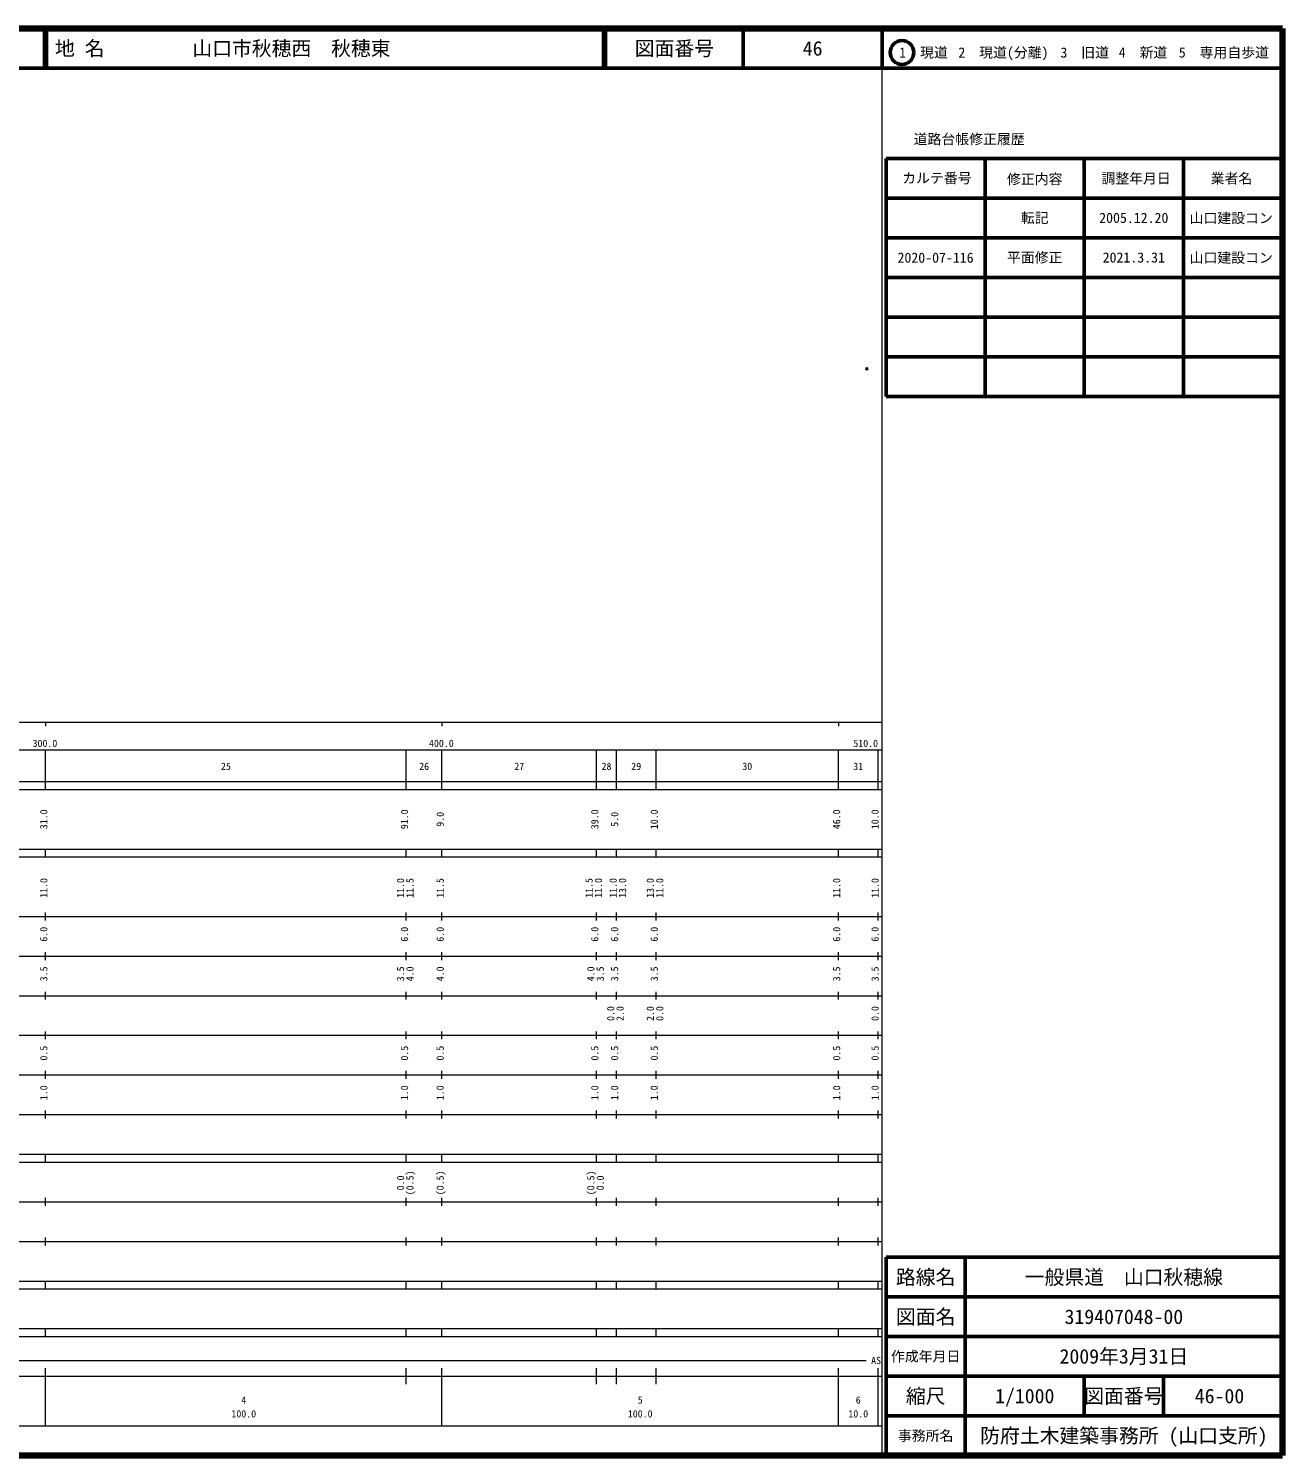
# Model space of a CAD drawing. Units: millimetres on the paper. Extents: x 40 to 680, y 20 to 380.
# Drawn here: x 363.7 to 680, y 20 to 380 of the extents above; entities that cross this region are included whole.
import ezdxf
from ezdxf.enums import TextEntityAlignment as Align

# ---------------------------------------------------------------- set-up
doc = ezdxf.new("R2010")
doc.units = ezdxf.units.MM
doc.header["$PDMODE"] = 32
doc.header["$PDSIZE"] = 0.5
doc.layers.add('M-OTRS', color=6, linetype='Continuous')
doc.layers.add('M-TTL-TXT', color=7, linetype='Continuous')
for name, color, linetype, lineweight in [('M-TTL', 2, 'Continuous', 140), ('M-TTL-BAND', 7, 'Continuous', 13), ('M-TTL-FRAM', 2, 'Continuous', 50), ('M-TTL-LINE', 7, 'Continuous', 50)]:
    doc.layers.add(name, color=color, linetype=linetype, lineweight=lineweight)
doc.styles.add('ＭＳ ゴシック', font='')
doc.styles.get('ＭＳ ゴシック').set_extended_font_data('MS Gothic')

msp = doc.modelspace()

# ---------------------------------------------------------------- linework, layer by layer
at = {"layer": 'M-OTRS'}
msp.add_point((575.174, 294.141), dxfattribs=at)
at = {"layer": 'M-TTL'}
for p, q in [((680, 380), (40, 380)), ((680, 20), (680, 380)), ((40, 20), (680, 20))]:
    msp.add_line(p, q, dxfattribs=at)
at = {"layer": 'M-TTL-BAND'}
for p, q in [((579, 20), (579, 370)), ((40, 205), (579, 205)), ((368, 205), (368, 204)), ((468, 205), (468, 204)), ((568, 205), (568, 204)), ((68, 198), (579, 198)), ((368, 188), (368, 198)), ((459, 188), (459, 198)), ((468, 188), (468, 198)), ((507, 188), (507, 198)), ((512, 188), (512, 198)), ((522, 188), (522, 198)), ((568, 188), (568, 198)), ((578, 188), (578, 198)), ((40, 190), (579, 190)), ((40, 188), (579, 188)), ((40, 173), (579, 173)), ((368, 171), (368, 173)), ((459, 171), (459, 173)), ((468, 171), (468, 173)), ((507, 171), (507, 173)), ((512, 171), (512, 173)), ((522, 171), (522, 173)), ((568, 171), (568, 173)), ((578, 171), (578, 173)), ((40, 171), (579, 171)), ((40, 156), (579, 156)), ((368, 155), (368, 157)), ((459, 155), (459, 157)), ((468, 155), (468, 157)), ((507, 155), (507, 157)), ((512, 155), (512, 157)), ((522, 155), (522, 157)), ((568, 155), (568, 157)), ((578, 155), (578, 157)), ((46, 146), (579, 146)), ((368, 145), (368, 147)), ((459, 145), (459, 147)), ((468, 145), (468, 147)), ((507, 145), (507, 147)), ((512, 145), (512, 147)), ((522, 145), (522, 147)), ((568, 145), (568, 147)), ((578, 145), (578, 147)), ((368, 135), (368, 137)), ((459, 135), (459, 137)), ((468, 135), (468, 137)), ((507, 135), (507, 137)), ((512, 135), (512, 137)), ((522, 135), (522, 137)), ((568, 135), (568, 137)), ((578, 135), (578, 137)), ((52, 136), (579, 136)), ((46, 126), (579, 126)), ((368, 125), (368, 127)), ((459, 125), (459, 127)), ((468, 125), (468, 127)), ((507, 125), (507, 127)), ((512, 125), (512, 127)), ((522, 125), (522, 127)), ((568, 125), (568, 127)), ((578, 125), (578, 127)), ((52, 116), (579, 116)), ((368, 115), (368, 117)), ((459, 115), (459, 117)), ((468, 115), (468, 117)), ((507, 115), (507, 117)), ((512, 115), (512, 117)), ((522, 115), (522, 117)), ((568, 115), (568, 117)), ((578, 115), (578, 117)), ((46, 106), (579, 106)), ((368, 105), (368, 107)), ((459, 105), (459, 107)), ((468, 105), (468, 107)), ((507, 105), (507, 107)), ((512, 105), (512, 107)), ((522, 105), (522, 107)), ((568, 105), (568, 107)), ((578, 105), (578, 107)), ((40, 96), (579, 96)), ((40, 94), (579, 94)), ((368, 94), (368, 96)), ((459, 94), (459, 96)), ((468, 94), (468, 96)), ((507, 94), (507, 96)), ((512, 94), (512, 96)), ((522, 94), (522, 96)), ((568, 94), (568, 96)), ((578, 94), (578, 96)), ((49, 84), (579, 84)), ((368, 83), (368, 85)), ((459, 83), (459, 85)), ((468, 83), (468, 85)), ((507, 83), (507, 85)), ((512, 83), (512, 85)), ((522, 83), (522, 85)), ((568, 83), (568, 85)), ((578, 83), (578, 85)), ((40, 74), (579, 74)), ((368, 73), (368, 75)), ((459, 73), (459, 75)), ((468, 73), (468, 75)), ((507, 73), (507, 75)), ((512, 73), (512, 75)), ((522, 73), (522, 75)), ((568, 73), (568, 75)), ((578, 73), (578, 75)), ((40, 64), (579, 64)), ((40, 62), (579, 62)), ((368, 62), (368, 64)), ((459, 62), (459, 64)), ((468, 62), (468, 64)), ((507, 62), (507, 64)), ((512, 62), (512, 64)), ((522, 62), (522, 64)), ((568, 62), (568, 64)), ((578, 62), (578, 64)), ((40, 52), (579, 52)), ((368, 50), (368, 52)), ((459, 50), (459, 52)), ((468, 50), (468, 52)), ((507, 50), (507, 52)), ((512, 50), (512, 52)), ((522, 50), (522, 52)), ((568, 50), (568, 52)), ((578, 50), (578, 52)), ((40, 50), (579, 50)), ((71, 44), (575, 44)), ((40, 40), (579, 40)), ((368, 27.5), (368, 42)), ((459, 38), (459, 42)), ((468, 27.5), (468, 42)), ((507, 38), (507, 42)), ((512, 38), (512, 42)), ((522, 38), (522, 42)), ((568, 27.5), (568, 42)), ((578, 27.5), (578, 42)), ((68, 27.5), (579, 27.5))]:
    msp.add_line(p, q, dxfattribs=at)
at = {"layer": 'M-TTL-FRAM'}
for p, q in [((580, 347.197), (580, 287.197)), ((580, 347.197), (680, 347.197)), ((580, 287.197), (680, 287.197)), ((680, 70), (580, 70)), ((580, 70), (580, 20))]:
    msp.add_line(p, q, dxfattribs=at)
at = {"layer": 'M-TTL-LINE'}
for p, q in [((367.75, 380), (367.75, 370)), ((368.25, 380), (368.25, 370)), ((508.747, 380), (508.747, 370)), ((509.247, 380), (509.247, 370)), ((543.997, 380), (543.997, 370)), ((579, 380), (579, 370)), ((40, 370), (680, 370)), ((605, 347.197), (605, 287.197)), ((630, 347.197), (630, 287.197)), ((655, 347.197), (655, 287.197)), ((580, 337.197), (680, 337.197)), ((580, 327.197), (680, 327.197)), ((580, 317.197), (680, 317.197)), ((580, 307.197), (680, 307.197)), ((580, 297.197), (680, 297.197)), ((600, 70), (600, 20)), ((680, 60), (580, 60)), ((680, 50), (580, 50)), ((680, 40), (580, 40)), ((630, 40), (630, 30)), ((650, 40), (650, 30)), ((680, 30), (580, 30))]:
    msp.add_line(p, q, dxfattribs=at)
msp.add_circle((584.031, 373.958), 3, dxfattribs=at)

# ---------------------------------------------------------------- texts
at = {"layer": 'M-TTL-BAND', "style": 'ＭＳ ゴシック'}
for s, p in [('300.0', (367.844, 198.195)), ('400.0', (467.844, 198.195)), ('510.0', (574.875, 198.195)), ('25', (413.5, 192.405)), ('26', (463.5, 192.405)), ('27', (487.5, 192.405)), ('28', (509.5, 192.405)), ('29', (517, 192.405)), ('30', (545, 192.405)), ('31', (573, 192.405)), ('AS', (577.494, 42.5)), ('4', (418, 32.523)), ('5', (518, 32.523)), ('6', (573, 32.523)), ('100.0', (418, 29.033)), ('100.0', (518, 29.033)), ('10.0', (573, 29.033))]:
    msp.add_text(s, height=1.833, dxfattribs=at).set_placement(p, align=Align.BOTTOM_CENTER)
for s, p in [('31.0', (369, 180.5)), ('91.0', (460, 180.5)), ('9.0', (469, 180.5)), ('39.0', (508, 180.5)), ('5.0', (513, 180.5)), ('10.0', (523, 180.5)), ('46.0', (569, 180.5)), ('10.0', (578.692, 180.5)), ('11.0', (369, 163.174)), ('11.0', (459, 163.174)), ('11.5', (461.37, 163.174)), ('11.5', (469, 163.174)), ('11.5', (506.54, 163.174)), ('11.0', (508.91, 163.174)), ('11.0', (512.63, 163.174)), ('13.0', (515, 163.174)), ('13.0', (522, 163.174)), ('11.0', (524.37, 163.174)), ('11.0', (569, 163.174)), ('11.0', (578.692, 163.174)), ('6.0', (369, 151.5)), ('6.0', (460, 151.5)), ('6.0', (469, 151.5)), ('6.0', (508, 151.5)), ('6.0', (513, 151.5)), ('6.0', (523, 151.5)), ('6.0', (569, 151.5)), ('6.0', (578.692, 151.5)), ('3.5', (369, 141.5)), ('3.5', (459, 141.5)), ('4.0', (461.37, 141.5)), ('4.0', (469, 141.5)), ('4.0', (507, 141.5)), ('3.5', (509.37, 141.5)), ('3.5', (513, 141.5)), ('3.5', (523, 141.5)), ('3.5', (569, 141.5)), ('3.5', (578.692, 141.5)), ('0.0', (512, 131.5)), ('2.0', (514.37, 131.5)), ('2.0', (522, 131.5)), ('0.0', (524.37, 131.5)), ('0.0', (578.692, 131.5)), ('0.5', (369, 121.5)), ('0.5', (460, 121.5)), ('0.5', (469, 121.5)), ('0.5', (508, 121.5)), ('0.5', (513, 121.5)), ('0.5', (523, 121.5)), ('0.5', (569, 121.5)), ('0.5', (578.692, 121.5)), ('1.0', (369, 111.5)), ('1.0', (460, 111.5)), ('1.0', (469, 111.5)), ('1.0', (508, 111.5)), ('1.0', (513, 111.5)), ('1.0', (523, 111.5)), ('1.0', (569, 111.5)), ('1.0', (578.692, 111.5)), ('0.0', (459, 88.764)), ('(0.5)', (461.37, 88.764)), ('(0.5)', (469, 88.764)), ('(0.5)', (507, 88.764)), ('0.0', (509.37, 88.764))]:
    msp.add_text(s, height=1.833, rotation=90, dxfattribs=at).set_placement(p, align=Align.BOTTOM_CENTER)
at = {"layer": 'M-TTL-TXT', "style": 'ＭＳ ゴシック'}
for s, p in [('地 名', (370.38, 375)), ('山口市秋穂西\u3000秋穂東', (405.024, 375))]:
    msp.add_text(s, height=3.666, dxfattribs=at).set_placement(p, align=Align.MIDDLE_LEFT)
for s, height, p in [('図面番号', 3.666, (526.622, 375)), ('46', 3.666, (561.497, 375)), ('1\u3000現道', 2.566, (589.448, 373.958)), ('2\u3000現道(分離)', 2.566, (609.619, 373.958)), ('3\u3000旧道', 2.566, (630.121, 373.958)), ('4\u3000新道', 2.566, (644.824, 373.958)), ('5\u3000専用自歩道', 2.566, (665.228, 373.958)), ('道路台帳修正履歴', 2.566, (600.968, 352.113)), ('カルテ番号', 2.566, (592.839, 342.277)), ('修正内容', 2.566, (617.509, 342.023)), ('調整年月日', 2.566, (643.089, 342.197)), ('業者名', 2.566, (667.134, 342.197)), ('転記', 2.566, (617.5, 332.245)), ('2005.12.20', 2.566, (642.5, 332.245)), ('山口建設コン', 2.566, (667.077, 332.189)), ('2020-07-116', 2.566, (592.5, 322.197)), ('平面修正', 2.566, (617.5, 322.245)), ('2021.3.31', 2.566, (642.5, 322.245)), ('山口建設コン', 2.566, (667.077, 322.189)), ('路線名', 3.666, (590, 65)), ('路線名', 3.666, (590, 65)), ('一般県道\u3000山口秋穂線', 3.666, (640, 65)), ('図面名', 3.666, (590, 55)), ('図面名', 3.666, (590, 55)), ('319407048-00', 3.666, (640, 55)), ('2009年3月31日', 3.666, (640, 45)), ('作成年月日', 2.566, (590, 45)), ('作成年月日', 2.566, (590, 45)), ('縮尺', 3.666, (590, 35)), ('縮尺', 3.666, (590, 35)), ('1/1000', 3.666, (615, 35)), ('図面番号', 3.666, (640, 35)), ('図面番号', 3.666, (640, 35)), ('46-00', 3.666, (664.125, 35)), ('事務所名', 2.566, (590, 25)), ('事務所名', 2.566, (590, 25)), ('防府土木建築事務所 (山口支所)', 3.666, (640, 25))]:
    msp.add_text(s, height=height, dxfattribs=at).set_placement(p, align=Align.MIDDLE_CENTER)

doc.saveas('drawing.dxf')
